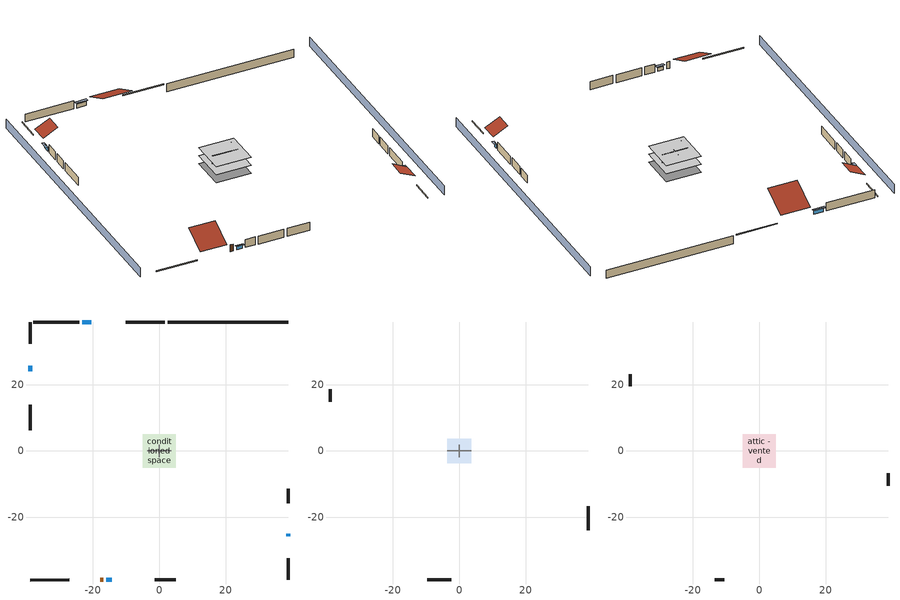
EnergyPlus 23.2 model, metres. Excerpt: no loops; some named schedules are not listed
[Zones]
conditioned space
 floor adiabatic (AdiabaticFloorConstruction): -5.03,-5.03 -5.03,5.03 5.03,5.03 5.03,-5.03 z0.3
 floor foundation (Slab2 construction): -5.03,-5.03 -5.03,5.03 5.03,5.03 5.03,-5.03 z-2.13
 wall outside (RimJoist1 construction): 1.63,38.8 -10.08,38.8 z0.3:0.61
 wall outside (RimJoist2 construction): 38.8,-38.8 38.8,-32.31 z0.3:0.61
 wall outside (RimJoist3 construction): -38.8,-38.8 -27.09,-38.8 z0.3:0.61
 wall outside (RimJoist4 construction): -38.8,38.8 -38.8,32.31 z0.3:0.61
 wall outside (AdiabaticWallConstruction 1): -17.71,-38.8 -16.8,-38.8 z0.3:2.34
 wall outside (AdiabaticWallConstruction): -20.39,38.8 -23.13,38.8 z0.3:1.52; 38.8,-25.71 38.8,-24.83 z0.3:1.49; -15.87,-38.8 -14.25,-38.8 z0.3:1.37; -38.8,25.71 -38.8,24.02 z0.3:1.4
 wall outside (Wall3 construction): -24.06,38.8 -37.87,38.8 z0.3:2.74
 wall outside (Wall4 construction): 38.8,-15.65 38.8,-11.31 z0.3:2.74
 wall outside (Wall7 construction): -1.4,-38.8 4.99,-38.8 z0.3:2.74
 wall outside (Wall8 construction): -38.8,13.93 -38.8,6.26 z0.3:2.74
 wall foundation (FoundationWall1 construction): 38.8,38.8 2.56,38.8 z-2.13:0.3
 wall to garage (Wall5 construction): -3.66,0 3.66,0 z0.3:2.74
 wall to garage (Wall6 construction): 0,-1.83 0,1.83 z0.3:2.74
 window (WindowConstruction): -20.39,38.8 -23.13,38.8 z0.3:1.52
 window (WindowConstruction 1): 38.8,-25.71 38.8,-24.83 z0.3:1.49
 window (WindowConstruction 2): -15.87,-38.8 -14.25,-38.8 z0.3:1.37
 window (WindowConstruction 3): -38.8,25.71 -38.8,24.03 z0.3:1.4
 door (Door): -17.71,-38.8 -16.8,-38.8 z0.3:2.34
 ceiling adiabatic (AdiabaticFloorConstruction): 5.03,-5.03 5.03,5.03 -5.03,5.03 -5.03,-5.03 z0.3
garage
 floor foundation (Slab1 construction): -3.66,-3.66 -3.66,3.66 3.66,3.66 3.66,-3.66 z0
 wall outside (Wall1 construction): 38.8,-23.9 38.8,-16.58 z0.3:2.74
 wall outside (Wall12 construction): -38.8,18.52 -38.8,14.86 z0.3:2.74
 wall outside (Wall2 construction): -9.65,-38.8 -2.33,-38.8 z0.3:2.74
attic - vented
 floor to garage (Floor1 construction): -3.66,-3.66 -3.66,3.66 3.66,3.66 3.66,-3.66 z2.74
 floor to conditioned space (Floor2 construction Reversed): -5.03,-5.03 -5.03,5.03 5.03,5.03 5.03,-5.03 z2.74
 wall outside (Wall10 construction): -38.8,23.1 -38.8,19.45 z0.3:2.74
 wall outside (Wall11 construction): -13.32,-38.8 -10.58,-38.8 z0.3:2.74
 wall outside (Wall9 construction): 38.8,-10.38 38.8,-6.74 z0.3:2.74
 roof outside (Roof1 construction): -19.46,38.8,2.74 -19.46,31.23,6.53 -11.01,31.23,6.53 -11.01,38.8,2.74
 roof outside (Roof2 construction): 38.8,-26.64,2.74 34.56,-26.64,4.86 34.56,-31.38,4.86 38.8,-31.38,2.74
 roof outside (Roof3 construction): -38.8,26.64,2.74 -34.56,26.64,4.86 -34.56,31.38,4.86 -38.8,31.38,2.74
 roof outside (Roof4 construction): -18.64,-38.8,2.74 -18.64,-32.07,6.11 -26.16,-32.07,6.11 -26.16,-38.8,2.74
shading: -43.37,38.8 -43.37,-38.8 / 43.37,-38.8 43.37,38.8 z0:2.74; -23.43,38.8 -20.09,38.8 -20.09,39.41 -23.43,39.41 z1.83; 38.8,-24.52 38.8,-26.02 39.41,-26.02 39.41,-24.52 z1.8; -13.95,-38.8 -16.18,-38.8 -16.18,-39.41 -13.95,-39.41 z1.68; -38.8,23.72 -38.8,26.02 -39.41,26.02 -39.41,23.72 z1.71
[Building]
Building 1: Terrain=Suburbs
[Site:GroundTemperature:Undisturbed:Xing]
Site Ground Temperature Undisturbed Xing 1: 1.9041, 962, 3688.73, 8.4, 13.9, -0.7, 27, 14
[Site:Location]
Minneapolis Crystal_MN_USA: Latitude {deg}=45.07; Longitude {deg}=-93.35; Time Zone {hr}=-6; Elevation {m}=265
[Site:GroundTemperature:Deep]
8.4, 8.4, 8.4, 8.4, 8.4, 8.4, 8.4, 8.4, 8.4, 8.4, 8.4, 8.4
[Site:GroundTemperature:Shallow]
0.698574, -1.80529, -2.00581, -0.817597, 3.95241, 8.7002, 12.8163, 15.4237, 15.6452, 13.5245, 9.5134, 4.91126
[Site:WaterMainsTemperature]
Calculation Method=Schedule; Temperature Schedule=mains temperature schedule
[Material] Roughness=Rough; Thermal Absorptance=0.9
Name | Thickness {m} | Conductivity {W/m-K} | Density {kg/m3} | Specific Heat {J/kg-K} | Solar Absorptance | Visible Absorptance
asphalt or fiberglass shingles | 0.00635 | 0.162714 | 1121.4 | 1465.45 | 0.85 | 0.85
ceiling loosefill ins | 0.338667 | 0.0480833 | 16.02 | 1046.75 | 0.7 | 0.7
ceiling stud and cavity | 0.1397 | 1.39189 | 65.682 | 1177.47 | 0.7 | 0.7
ceiling stud and cavity 1 | 0.1397 | 0.0920385 | 65.682 | 1177.47 | 0.7 | 0.7
concrete 4.0 in. | 0.1016 | 1.803125 | 2242.8 | 837.4 | 0.7 | 0.7
concrete 8.0 in. | 0.2032 | 1.803125 | 2242.8 | 837.4 | 0.7 | 0.7
door material | 0.04445 | 0.0612267 | 512.64 | 1214.23 | 0.7 | 0.7
exterior vertical ins; wall rigid ins; wall rigid ins 1; wall rigid ins 2 | 0.051816 | 0.029427 | 32.04 | 1214.23 | 0.7 | 0.7
floor covering | 0.0127 | 0.0450781 | 54.468 | 1339.84 | 0.9 | 0.9
floor covering 1 | 0.0127 | 0.0433444 | 54.468 | 1339.84 | 0.6 | 0.6
floor rigid ins; wall rigid ins 3 | 0.512978 | 0.029427 | 32.04 | 1214.23 | 0.7 | 0.7
floor stud and cavity | 0.1397 | 1.75129 | 37.0049 | 1207.88 | 0.7 | 0.7
furniture material conditioned space 1; furniture material garage 1 | 0.1524 | 0.115458 | 640.8 | 1214.23 | 0.6 | 0.6
gypsum board | 0.0127 | 0.160291 | 801 | 837.4 | 0.6 | 0.6
gypsum board 1 | 0.0127 | 0.160291 | 801 | 837.4 | 0.7 | 0.7
osb sheathing 0.5 in. | 0.0127 | 0.115458 | 512.64 | 1214.23 | 0.6 | 0.6
osb sheathing 0.5 in. 1 | 0.0127 | 0.115458 | 512.64 | 1214.23 | 0.7 | 0.7
osb sheathing 0.75 in. | 0.01905 | 0.115458 | 512.64 | 1214.23 | 0.7 | 0.7
osb sheathing 2.0 in. | 0.0508 | 0.115458 | 512.64 | 1214.23 | 0.7 | 0.7
rim joist stud and cavity | 0.0508 | 0.0316358 | 125.044 | 1163.47 | 0.6 | 0.6
roof rigid ins | 0.00281632 | 0.029427 | 32.04 | 1214.23 | 0.7 | 0.7
vinyl siding | 0.009525 | 0.089435 | 177.822 | 1046.75 | 0.5 | 0.5
wall stud and cavity | 0.1397 | 0.419005 | 139.0536 | 1170.24 | 0.6 | 0.6
wall stud and cavity 1 | 0.1397 | 0.230397 | 139.0536 | 1170.24 | 0.7 | 0.7
wall stud and cavity 2 | 0.1397 | 0.222524 | 139.0536 | 1170.24 | 0.7 | 0.7
wall stud and cavity 3 | 0.0889 | 0.380278 | 52.3479 | 1209.89 | 0.7 | 0.7
wall stud and cavity 4 | 0.0889 | 0.391764 | 83.0341 | 1211.67 | 0.7 | 0.7
wood siding; wood siding 1 | 0.0254 | 0.102417 | 544.68 | 1172.36 | 0.7 | 0.7
[WindowMaterial:SimpleGlazingSystem]
WindowMaterial: U-Factor {W/m2-K}=2.15764; Solar Heat Gain Coefficient=0.44
[Construction]
AdiabaticFloorConstruction: floor stud and cavity, floor rigid ins, osb sheathing 0.75 in., floor covering 1
AdiabaticWallConstruction: wood siding, wall rigid ins 3, wall stud and cavity 3, gypsum board
AdiabaticWallConstruction 1: wood siding 1, wall rigid ins 3, wall stud and cavity 3, gypsum board
Door: door material
Floor1 construction: ceiling stud and cavity
Floor2 construction Reversed: gypsum board, ceiling stud and cavity 1, ceiling loosefill ins
FoundationWall1 construction: concrete 8.0 in., gypsum board 1
furniture construction conditioned space 1: furniture material conditioned space 1
furniture construction garage 1: furniture material garage 1
PartitionWallConstruction: gypsum board, wall stud and cavity 4, gypsum board
RimJoist1 construction; RimJoist2 construction; RimJoist3 construction; RimJoist4 construction: vinyl siding, osb sheathing 2.0 in., rim joist stud and cavity
Roof1 construction; Roof2 construction; Roof3 construction; Roof4 construction: asphalt or fiberglass shingles, roof rigid ins, osb sheathing 0.5 in.
Slab1 construction: concrete 4.0 in.
Slab2 construction: concrete 4.0 in., floor covering
Wall1 construction; Wall10 construction; Wall11 construction; Wall12 construction; Wall2 construction; Wall9 construction: vinyl siding, osb sheathing 0.5 in. 1, wall stud and cavity
Wall3 construction; Wall4 construction; Wall7 construction; Wall8 construction: vinyl siding, wall rigid ins, osb sheathing 0.5 in. 1, wall stud and cavity 1, gypsum board
Wall5 construction: wall rigid ins 1, osb sheathing 0.5 in. 1, wall stud and cavity 2, gypsum board
Wall6 construction: wall rigid ins 2, osb sheathing 0.5 in. 1, wall stud and cavity 2, gypsum board
WindowConstruction; WindowConstruction 1; WindowConstruction 2; WindowConstruction 3: WindowMaterial
[Zone] Multiplier=1; Part of Total Floor Area=Yes
Name | Volume {m3}
attic - vented | 143.458
conditioned space | 493.619
garage | 130.484
[Space]
Name | Zone | Volume {m3}
attic - vented 1 | attic - vented | 143.458
conditioned space 1 | conditioned space | 493.619
garage 1 | garage | 130.484
[ZoneInfiltration:EffectiveLeakageArea] Schedule=Always On Discrete
Name | Zone or Space | Effective Air Leakage Area {cm2} | Stack Coefficient | Wind Coefficient
infil|attic - vented 1 | attic - vented 1 | 5157.15 | 0.000432588 | 3.90351e-05
infil|garage 1 | garage 1 | 135.919 | 0.000145291 | 4.64657e-05
[ZoneMixing]
whole house fan mix: Zone or Space=attic - vented; Schedule=Always On Continuous; Design Flow Rate Calculation Method=Flow/Zone; Design Flow Rate {m3/s}=0; Source Zone or Space=conditioned space
[SurfaceProperty:ExposedFoundationPerimeter] Exposed Perimeter Calculation Method=TotalExposedPerimeter
Name | Total Exposed Perimeter {m}
Slab2 | 36.24072
Slab1 | 18.288
[SurfaceProperty:IncidentSolarMultiplier] Incident Solar Multiplier=1; Incident Solar Multiplier Schedule=trans schedule winter=0.85 summer=0.7
Window1; Window2; Window3; Window4
[InternalMass]
Name | Construction | Zone or ZoneList | Space or SpaceList | Surface Area {m2}
furniture mass conditioned space 1 | furniture construction conditioned space 1 | conditioned space | conditioned space 1 | 80.9743
partition wall mass | PartitionWallConstruction | conditioned space | conditioned space 1 | 202.436
furniture mass garage 1 | furniture construction garage 1 | garage | garage 1 | 5.35122
[Lights] Design Level Calculation Method=LightingLevel; Return Air Fraction=0; Fraction Radiant=0.6; Fraction Visible=0.2; Fraction Replaceable=1
Name | Zone or ZoneList or Space or SpaceList | Schedule | Lighting Level {W}
interior lighting | conditioned space 1 | lighting_interior | 1116.35
garage lighting | garage 1 | lighting_garage | 47.3311
[People]
occupants: Zone or ZoneList or Space or SpaceList=conditioned space 1; Number of People Schedule=occupants; Number of People Calculation Method=People; Number of People=2; Fraction Radiant=0.314171; Sensible Heat Fraction=0.56303; Activity Level Schedule=occupants activity schedule; Carbon Dioxide Generation Rate {m3/s-W}=0; Enable ASHRAE 55 Comfort Warnings=No; Mean Radiant Temperature Calculation Type=ZoneAveraged
[ElectricEquipment] Design Level Calculation Method=EquipmentLevel
Name | Zone or ZoneList or Space or SpaceList | Schedule | Design Level {W} | Fraction Latent | Fraction Radiant | Fraction Lost
ceiling fan | conditioned space 1 | ceiling_fan | 16.713 | 0 | 0.558 | 0
clothes dryer | conditioned space 1 | clothes_dryer | 302.349 | 0.0164787 | 0.0801128 | 0.85
clothes washer | conditioned space 1 | clothes_washer | 169.169 | 0.03 | 0.162 | 0.7
cooking range | conditioned space 1 | cooking_range | 1607.09 | 0.08 | 0.432 | 0.2
dishwasher | conditioned space 1 | dishwasher | 351.758 | 0.3 | 0.18 | 0.4
fridge | conditioned space 1 | fridge schedule | 64.939 | 0 | 0.6 | 0
mech vent bath fan 0 | conditioned space 1 | mech vent bath fan 0 schedule | 30 | 0 | 0 | 1
mech vent house fan | conditioned space 1 | mech vent house fan schedule | 0 | 0 | 0 | 1
mech vent house fan cfis | conditioned space 1 | mech vent house fan cfis schedule | 0 | 0 | 0 | 0
mech vent range fan 0 | conditioned space 1 | mech vent range fan 0 schedule | 30 | 0 | 0 | 1
misc plug loads | conditioned space 1 | plug_loads_other | 466.298 | 0.021 | 0.558 | 0.049
whole house fan | conditioned space 1 | Always On Discrete | 0 | 0 | 0 | 1
freezer | garage 1 | freezer schedule | 47.9573 | 0 | 0.6 | 0
[OtherEquipment] Zone or ZoneList or Space or SpaceList=conditioned space 1; Design Level Calculation Method=EquipmentLevel
Name | Fuel Type | Schedule | Design Level {W} | Fraction Latent | Fraction Radiant | Fraction Lost
clothes dryer 1 | NaturalGas | clothes_dryer | 4016.75 | 0.0164787 | 0.0801128 | 0.85
mech vent house fan latent load equip | None | Always On Discrete | 0 | 1 | 0 | 0
mech vent house fan sensible load equip | None | Always On Discrete | 0 | 0 | 0 | 0
water heater energy adjustment1 | NaturalGas | Always On Discrete | 0.01 | 0 | 0 | 1
water latent | None | hot_water_fixtures | 261.619 | 1 | 0 | 0
water sensible | None | hot_water_fixtures | -257.836 | 0 | 0.6 | 0
[ZoneInfiltration:DesignFlowRate] Zone or ZoneList or Space or SpaceList=conditioned space 1; Schedule=Always On Discrete; Design Flow Rate Calculation Method=Flow/Zone; Design Flow Rate {m3/s}=0
infil flow; natural vent flow; whole house fan flow
[AvailabilityManager:Scheduled]
ground source heat pump airloop Availability Manager: Schedule=Always On Discrete
[WaterUse:Equipment]
dishwasher: Peak Flow Rate {m3/s}=3.84426e-06; Flow Rate Fraction Schedule=hot_water_dishwasher
[GroundHeatExchanger:System]
ground source heat pump exchanger: Design Flow Rate {m3/s}=0.000189271; Undisturbed Ground Temperature Model Type=Site:GroundTemperature:Undisturbed:Xing; Undisturbed Ground Temperature Model=Site Ground Temperature Undisturbed Xing 1; Ground Thermal Conductivity {W/m-K}=1.9041; Ground Thermal Heat Capacity {J/m3-K}=3.54856e+06; GHE:Vertical:ResponseFactors Object=ground source heat pump exchanger Response Factors
[GroundHeatExchanger:Vertical:Properties]
ground source heat pump exchanger Properties: Depth of Top of Borehole {m}=1; Borehole Length {m}=95.7072; Borehole Diameter {m}=0.127; Grout Thermal Conductivity {W/m-K}=0.6924; Grout Thermal Heat Capacity {J/m3-K}=3900000; Pipe Thermal Conductivity {W/m-K}=0.39813; Pipe Thermal Heat Capacity {J/m3-K}=1770000; Pipe Outer Diameter {m}=0.02667; Pipe Thickness {m}=0.0024257; U-Tube Distance {m}=0.0512089
[GroundHeatExchanger:ResponseFactors]
ground source heat pump exchanger Response Factors: GHE:Vertical:Properties Object=ground source heat pump exchanger Properties; Number of Boreholes=2; G-Function Reference Ratio=0.0005; g-Function Ln(T/Ts) Value 1=-8.5; g-Function g Value 1=2.679; g-Function Ln(T/Ts) Value 2=-7.8; g-Function g Value 2=3.023; g-Function Ln(T/Ts) Value 3=-7.2; g-Function g Value 3=3.318; g-Function Ln(T/Ts) Value 4=-6.5; g-Function g Value 4=3.664; g-Function Ln(T/Ts) Value 5=-5.9; g-Function g Value 5=3.961; g-Function Ln(T/Ts) Value 6=-5.2; g-Function g Value 6=4.31; g-Function Ln(T/Ts) Value 7=-4.5; g-Function g Value 7=4.672; g-Function Ln(T/Ts) Value 8=-3.963; g-Function g Value 8=4.919; g-Function Ln(T/Ts) Value 9=-3.27; g-Function g Value 9=5.406; g-Function Ln(T/Ts) Value 10=-2.864; g-Function g Value 10=5.711; g-Function Ln(T/Ts) Value 11=-2.577; g-Function g Value 11=5.932; g-Function Ln(T/Ts) Value 12=-2.171; g-Function g Value 12=6.246; g-Function Ln(T/Ts) Value 13=-1.884; g-Function g Value 13=6.465; g-Function Ln(T/Ts) Value 14=-1.191; g-Function g Value 14=6.945; g-Function Ln(T/Ts) Value 15=-0.497; g-Function g Value 15=7.396; g-Function Ln(T/Ts) Value 16=-0.274; g-Function g Value 16=7.52; g-Function Ln(T/Ts) Value 17=-0.051; g-Function g Value 17=7.636; g-Function Ln(T/Ts) Value 18=0.196; g-Function g Value 18=7.746; g-Function Ln(T/Ts) Value 19=0.419; g-Function g Value 19=7.831; g-Function Ln(T/Ts) Value 20=0.642; g-Function g Value 20=7.905; g-Function Ln(T/Ts) Value 21=0.873; g-Function g Value 21=7.969; g-Function Ln(T/Ts) Value 22=1.112; g-Function g Value 22=8.024; g-Function Ln(T/Ts) Value 23=1.335; g-Function g Value 23=8.066; g-Function Ln(T/Ts) Value 24=1.679; g-Function g Value 24=8.113; g-Function Ln(T/Ts) Value 25=2.028; g-Function g Value 25=8.146; g-Function Ln(T/Ts) Value 26=2.275; g-Function g Value 26=8.161; g-Function Ln(T/Ts) Value 27=3.003; g-Function g Value 27=8.187
[Foundation:Kiva] Wall Depth Below Slab {m}=0.2032
Name | Initial Indoor Air Temperature {C} | Wall Height Above Grade {m} | Custom Block Material Name 1 | Custom Block Depth 1 {m} | Custom Block X Position 1 {m} | Custom Block Z Position 1 {m}
Foundation Kiva 1 | -4.81335 | 0.1016
Foundation Kiva 2 | 20 | 0.3048 | exterior vertical ins | 2.4384 | 0.2159 | 0
[Foundation:Kiva:Settings]
Soil Conductivity {W/m-K}=1.9041; Soil Density {kg/m3}=1842.3; Soil Specific Heat {J/kg-K}=418.7; Ground Solar Absorptivity=0.9; Ground Thermal Absorptivity=0.9; Ground Surface Roughness {m}=0.03; Far-Field Width {m}=40; Deep-Ground Boundary Condition=ZeroFlux; Deep-Ground Depth {m}=40; Minimum Cell Dimension {m}=0.2; Maximum Cell Growth Coefficient=3; Simulation Timestep=Timestep
[Exterior:Lights]
exterior lighting: Schedule=exterior lighting schedule; Design Level {W}=75.5506
[EnergyManagementSystem:GlobalVariable]
ground_source_heat_pump_airloop_Fan_RTF
[EnergyManagementSystem:Sensor]
Name | Output:Variable or Output:Meter | Output:Variable or Output:Meter Index Key
clg_load_cond | Cooling:EnergyTransfer:Zone:CONDITIONED SPACE
clg_sp_s | Schedule Value | cooling setpoint
clothes_dryer_exhaust_0_sch_s | Schedule Value | clothes_dryer
cool_season | Schedule Value | cooling season schedule
htg_load_cond | Heating:EnergyTransfer:Zone:CONDITIONED SPACE
htg_sp_s | Schedule Value | heating setpoint
mech_vent_bath_fan_0_sch_s | Schedule Value | mech vent bath fan 0 schedule
mech_vent_range_fan_0_sch_s | Schedule Value | mech vent range fan 0 schedule
natural_vent_s | Schedule Value | natural vent schedule
out_pb_s | Site Outdoor Air Barometric Pressure
out_wt_s | Site Outdoor Air Humidity Ratio
site_vw_s | Site Wind Speed
[EnergyManagementSystem:Actuator]
Name | Actuated Component Unique | Actuated Component Type | Actuated Component Control Type
infil_flow_act | infil flow | Zone Infiltration | Air Exchange Flow Rate
mech_vent_house_fan_cfis_act | mech vent house fan cfis | ElectricEquipment | Electricity Rate
mech_vent_house_fan_latent_load_equip_act | mech vent house fan latent load equip | OtherEquipment | Power Level
mech_vent_house_fan_sensible_load_equip_act | mech vent house fan sensible load equip | OtherEquipment | Power Level
natural_vent_flow_act | natural vent flow | Zone Infiltration | Air Exchange Flow Rate
water_heater_ec_adj_act | water heater energy adjustment1 | OtherEquipment | Power Level
whole_house_fan_act | whole house fan | ElectricEquipment | Electricity Rate
whole_house_fan_flow_act | whole house fan flow | Zone Infiltration | Air Exchange Flow Rate
whole_house_fan_mix_act | whole house fan mix | ZoneMixing | Air Exchange Flow Rate
[EnergyManagementSystem:Program]
ground_source_heat_pump_pump_disaggregate_program: Set ground_source_heat_pump_pump_clg = 0; Set ground_source_heat_pump_pump_primary_htg = 0; Set ground_source_heat_pump_pump_backup_htg = 0; If ground_source_heat_pump_clg_coil_s > 0; Set ground_source_heat_pump_pump_clg = ground_source_heat_pump_pump_s; ElseIf ground_source_heat_pump_htg_coil_s > 0 && (ground_source_heat_pump_backup_htg_coil_s > 0); Set ground_source_heat_pump_pump_primary_htg = ground_source_heat_pump_pump_s * ground_source_heat_pump_htg_coil_s / (ground_source_heat_pump_htg_coil_s + ground_source_heat_pump_backup_htg_coil_s); Set ground_source_heat_pump_pump_backup_htg = ground_source_heat_pump_pump_s * ground_source_heat_pump_backup_htg_coil_s / (ground_source_heat_pump_htg_coil_s + ground_source_heat_pump_backup_htg_coil_s); ElseIf ground_source_heat_pump_htg_coil_s > 0; Set ground_source_heat_pump_pump_primary_htg = ground_source_heat_pump_pump_s; Else; Set ground_source_heat_pump_pump_backup_htg = ground_source_heat_pump_pump_s; EndIf
ground_source_heat_pump_pump_power_program: Set heating_plr = ground_source_heat_pump_unitary_system_plr_s; Set pump_total_eff = ground_source_heat_pump_pump_rated_mfr / 1000 * 20000.0 / 48.125; Set pump_vfr = ground_source_heat_pump_pump_mfr_s / 1000; If pump_vfr > 0; Set ground_source_heat_pump_pump_pressure_rise_act = 48.125 * heating_plr * pump_total_eff / pump_vfr; Else; Set ground_source_heat_pump_pump_pressure_rise_act = 0; EndIf
ground_source_heat_pump_supply_fan_disaggregate_program: Set ground_source_heat_pump_supply_fan_clg = 0; Set ground_source_heat_pump_supply_fan_primary_htg = 0; Set ground_source_heat_pump_supply_fan_backup_htg = 0; If ground_source_heat_pump_clg_coil_s_1 > 0; Set ground_source_heat_pump_supply_fan_clg = ground_source_heat_pump_supply_fan_s; ElseIf ground_source_heat_pump_htg_coil_s_1 > 0 && (ground_source_heat_pump_backup_htg_coil_s_1 > 0); Set ground_source_heat_pump_supply_fan_primary_htg = ground_source_heat_pump_supply_fan_s * ground_source_heat_pump_htg_coil_s_1 / (ground_source_heat_pump_htg_coil_s_1 + ground_source_heat_pump_backup_htg_coil_s_1); Set ground_source_heat_pump_supply_fan_backup_htg = ground_source_heat_pump_supply_fan_s * ground_source_heat_pump_backup_htg_coil_s_1 / (ground_source_heat_pump_htg_coil_s_1 + ground_source_heat_pump_backup_htg_coil_s_1); ElseIf ground_source_heat_pump_htg_coil_s_1 > 0; Set ground_source_heat_pump_supply_fan_primary_htg = ground_source_heat_pump_supply_fan_s; Else; Set ground_source_heat_pump_supply_fan_backup_htg = ground_source_heat_pump_supply_fan_s; EndIf
